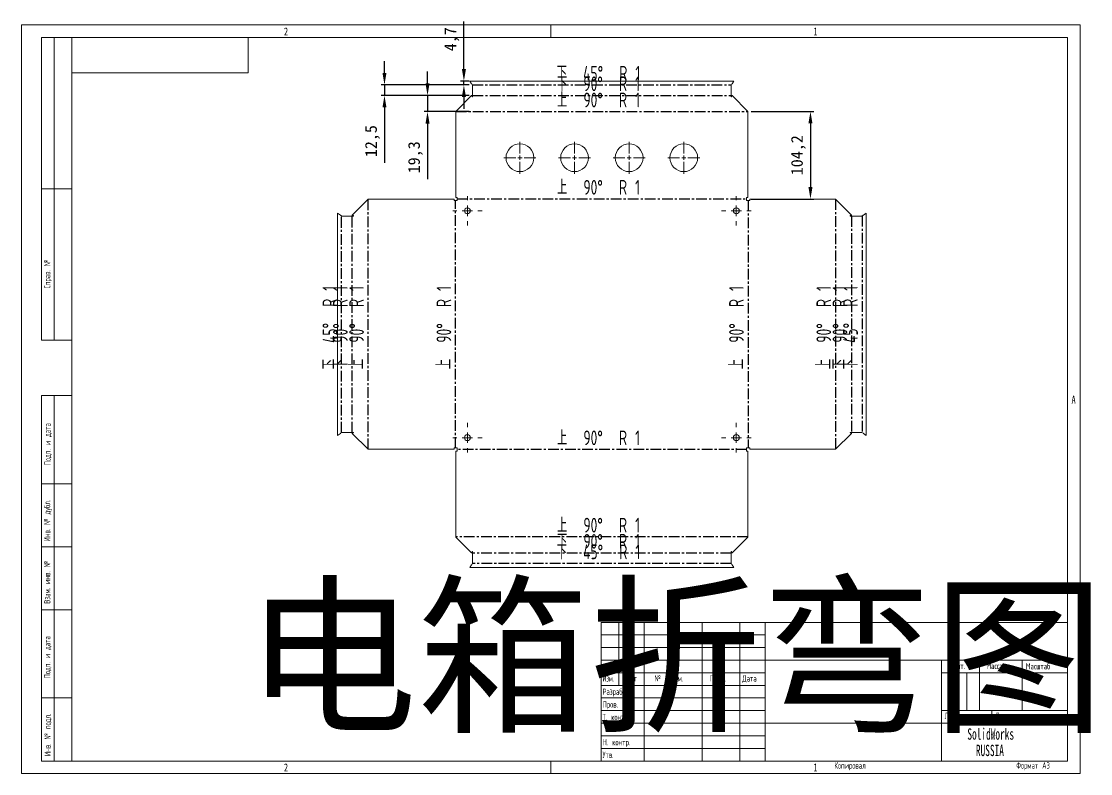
# Model space of a CAD drawing. Header units: millimetres. Extents: x -1377 to 5126, y -216 to 2532.
# Drawn here: x -1072 to 200, y 1637 to 2532 of the extents above; entities that cross this region are included whole.
import ezdxf

# ---------------------------------------------------------------- set-up
doc = ezdxf.new("R2010")
doc.units = ezdxf.units.MM
doc.header["$PDSIZE"] = -1
doc.linetypes.add('CENTERX2', pattern=[20.32, 12.7, -2.54, 2.54, -2.54])
doc.layers.add('bz', color=3, linetype='Continuous')
doc.layers.add('ОСЕВЫЕ', color=7, linetype='Continuous')
doc.styles.add('SLDTEXTSTYLE0', font='TXT', dxfattribs={"width": 0.605, "bigfont": 'bigfont'})
doc.styles.add('SLDTEXTSTYLE1', font='TXT', dxfattribs={"width": 0.55152, "bigfont": 'bigfont'})
doc.styles.add('SLDTEXTSTYLE2', font='TXT', dxfattribs={"width": 0.605})
doc.styles.add('SLDTEXTSTYLE3', font='TXT', dxfattribs={"width": 0.75})
doc.styles.add('SLDTEXTSTYLE4', font='TXT', dxfattribs={"width": 0.636364, "bigfont": 'bigfont'})
doc.styles.add('宋体', font='FSGB2312.ttf', dxfattribs={"height": 100})
doc.dimstyles.new('自用', dxfattribs={"dimscale": 4, "dimtxt": 3.5, "dimasz": 3.556, "dimexe": 1, "dimexo": 1, "dimgap": 1.524, "dimtad": 1, "dimdec": 1, "dimzin": 0, "dimtxsty": 'Standard', "dimcen": 2.5, "dimazin": 0, "dimtfac": 1, "dimtdec": 1, "dimtmove": 0, "dimatfit": 3, "dimfxl": 0, "dimtzin": 0, "dimarcsym": 0})

# ---------------------------------------------------------------- blocks, each defined once
blk = doc.blocks.new('SW_NOTE_0')
at = {"color": 0, "linetype": 'Continuous', "lineweight": 0, "char_height": 4.5, "attachment_point": 1, "style": 'SLDTEXTSTYLE2'}
for s, insert in [('SolidWorks', (0, 5.8)), ('RUSSIA', (3.38, -0.7))]:
    blk.add_mtext(s, dxfattribs=dict(at, insert=insert))
blk = doc.blocks.new('SW_CENTERMARKSYMBOL_0')
at = {"color": 0, "linetype": 'Continuous', "lineweight": 0}
for p, q in [((0, 2.5), (0, 3.5)), ((-2.5, 0), (-3.5, 0)), ((0, 0), (-1.25, 0)), ((0, 0), (0, 1.25)), ((0, 0), (0, -1.25)), ((0, 0), (1.25, 0)), ((2.5, 0), (3.5, 0)), ((0, -2.5), (0, -3.5))]:
    blk.add_line(p, q, dxfattribs=at)
blk = doc.blocks.new('SW_CENTERMARKSYMBOL_1')
at = {"color": 0, "linetype": 'Continuous', "lineweight": 0}
for p, q in [((0, 2.5), (0, 3.5)), ((-2.5, 0), (-3.5, 0)), ((0, 0), (-1.25, 0)), ((0, 0), (0, 1.25)), ((0, 0), (0, -1.25)), ((0, 0), (1.25, 0)), ((2.5, 0), (3.5, 0)), ((0, -2.5), (0, -3.5))]:
    blk.add_line(p, q, dxfattribs=at)
blk = doc.blocks.new('SW_CENTERMARKSYMBOL_2')
at = {"color": 0, "linetype": 'Continuous', "lineweight": 0}
for p, q in [((0, 2.5), (0, 3.5)), ((-2.5, 0), (-3.5, 0)), ((0, 0), (-1.25, 0)), ((0, 0), (0, 1.25)), ((0, 0), (0, -1.25)), ((0, 0), (1.25, 0)), ((2.5, 0), (3.5, 0)), ((0, -2.5), (0, -3.5))]:
    blk.add_line(p, q, dxfattribs=at)
blk = doc.blocks.new('SW_CENTERMARKSYMBOL_3')
at = {"color": 0, "linetype": 'Continuous', "lineweight": 0}
for p, q in [((0, 2.5), (0, 3.5)), ((-2.5, 0), (-3.5, 0)), ((0, 0), (-1.25, 0)), ((0, 0), (0, 1.25)), ((0, 0), (0, -1.25)), ((0, 0), (1.25, 0)), ((2.5, 0), (3.5, 0)), ((0, -2.5), (0, -3.5))]:
    blk.add_line(p, q, dxfattribs=at)
blk = doc.blocks.new('SW_CENTERMARKSYMBOL_4')
at = {"color": 0, "linetype": 'Continuous', "lineweight": 0}
for p, q in [((0, 1), (0, 3.8)), ((-1, 0), (-3.8, 0)), ((0, 0), (-0.5, 0)), ((0, 0), (0, 0.5)), ((0, 0), (0, -0.5)), ((0, 0), (0.5, 0)), ((1, 0), (3.8, 0)), ((0, -1), (0, -3.8))]:
    blk.add_line(p, q, dxfattribs=at)
blk = doc.blocks.new('SW_CENTERMARKSYMBOL_5')
at = {"color": 0, "linetype": 'Continuous', "lineweight": 0}
for p, q in [((0, 1), (0, 3.8)), ((-1, 0), (-3.8, 0)), ((0, 0), (-0.5, 0)), ((0, 0), (0, 0.5)), ((0, 0), (0, -0.5)), ((0, 0), (0.5, 0)), ((1, 0), (3.8, 0)), ((0, -1), (0, -3.8))]:
    blk.add_line(p, q, dxfattribs=at)
blk = doc.blocks.new('SW_CENTERMARKSYMBOL_6')
at = {"color": 0, "linetype": 'Continuous', "lineweight": 0}
for p, q in [((0, 1), (0, 3.8)), ((-1, 0), (-3.8, 0)), ((0, 0), (-0.5, 0)), ((0, 0), (0, 0.5)), ((0, 0), (0, -0.5)), ((0, 0), (0.5, 0)), ((1, 0), (3.8, 0)), ((0, -1), (0, -3.8))]:
    blk.add_line(p, q, dxfattribs=at)
blk = doc.blocks.new('SW_CENTERMARKSYMBOL_7')
at = {"color": 0, "linetype": 'Continuous', "lineweight": 0}
for p, q in [((0, 1), (0, 3.8)), ((-1, 0), (-3.8, 0)), ((0, 0), (-0.5, 0)), ((0, 0), (0, 0.5)), ((0, 0), (0, -0.5)), ((0, 0), (0.5, 0)), ((1, 0), (3.8, 0)), ((0, -1), (0, -3.8))]:
    blk.add_line(p, q, dxfattribs=at)
blk = doc.blocks.new('*D112')
at = {"layer": 'bz', "color": 0, "lineweight": -2, "transparency": 16777216}
for p, q in [((-545.6, 2475.6), (-545.6, 2532.4)), ((-539.4, 2461.4), (-549.6, 2461.4)), ((-539.4, 2456.7), (-549.6, 2456.7)), ((-545.6, 2456.7), (-545.6, 2461.4)), ((-545.6, 2442.5), (-545.6, 2428.3))]:
    blk.add_line(p, q, dxfattribs=at)
at = {"layer": 'bz', "color": 0, "transparency": 16777216}
for points in [[(-548, 2475.6), (-543.2, 2475.6), (-545.6, 2461.4)], [(-548, 2442.5), (-543.2, 2442.5), (-545.6, 2456.7)]]:
    blk.add_solid(points, dxfattribs=at)
at = {"layer": 'Defpoints', "color": 0, "transparency": 16777216}
for p in [(-545.6, 2461.4), (-535.4, 2461.4), (-535.4, 2456.7)]:
    blk.add_point(p, dxfattribs=at)
at = {"layer": 'bz', "color": 0, "transparency": 16777216, "insert": (-559.9, 2511.1), "char_height": 14, "attachment_point": 5, "rotation": 90}
blk.add_mtext('4,7', dxfattribs=at)
blk = doc.blocks.new('*D113')
at = {"layer": 'bz', "color": 0, "lineweight": -2, "transparency": 16777216}
for p, q in [((-640.1, 2471), (-640.1, 2485.2)), ((-539.4, 2456.7), (-644.1, 2456.7)), ((-640.1, 2456.7), (-640.1, 2444.3)), ((-539.4, 2444.3), (-644.1, 2444.3)), ((-640.1, 2430), (-640.1, 2364))]:
    blk.add_line(p, q, dxfattribs=at)
at = {"layer": 'bz', "color": 0, "transparency": 16777216}
for points in [[(-642.5, 2471), (-637.8, 2471), (-640.1, 2456.7)], [(-642.5, 2430), (-637.8, 2430), (-640.1, 2444.3)]]:
    blk.add_solid(points, dxfattribs=at)
at = {"layer": 'Defpoints', "color": 0, "transparency": 16777216}
for p in [(-535.4, 2456.7), (-640.1, 2444.3), (-535.4, 2444.3)]:
    blk.add_point(p, dxfattribs=at)
at = {"layer": 'bz', "color": 0, "transparency": 16777216, "insert": (-654.4, 2389.9), "char_height": 14, "attachment_point": 5, "rotation": 90}
blk.add_mtext('12,5', dxfattribs=at)
blk = doc.blocks.new('*D114')
at = {"layer": 'bz', "color": 0, "lineweight": -2, "transparency": 16777216}
for p, q in [((-588.9, 2458.5), (-588.9, 2472.7)), ((-539.2, 2444.3), (-592.9, 2444.3)), ((-588.9, 2444.3), (-588.9, 2425)), ((-539.2, 2425), (-592.9, 2425)), ((-588.9, 2410.7), (-588.9, 2344.7))]:
    blk.add_line(p, q, dxfattribs=at)
at = {"layer": 'bz', "color": 0, "transparency": 16777216}
for points in [[(-591.3, 2458.5), (-586.5, 2458.5), (-588.9, 2444.3)], [(-591.3, 2410.7), (-586.5, 2410.7), (-588.9, 2425)]]:
    blk.add_solid(points, dxfattribs=at)
at = {"layer": 'Defpoints', "color": 0, "transparency": 16777216}
for p in [(-535.2, 2444.3), (-588.9, 2425), (-535.2, 2425)]:
    blk.add_point(p, dxfattribs=at)
at = {"layer": 'bz', "color": 0, "transparency": 16777216, "insert": (-603.2, 2370.6), "char_height": 14, "attachment_point": 5, "rotation": 90}
blk.add_mtext('19,3', dxfattribs=at)
blk = doc.blocks.new('*D115')
at = {"layer": 'bz', "color": 0, "lineweight": -2, "transparency": 16777216}
for p, q in [((-203.7, 2425.2), (-129.2, 2425.2)), ((-133.2, 2411), (-133.2, 2335.3)), ((-203.7, 2321), (-129.2, 2321))]:
    blk.add_line(p, q, dxfattribs=at)
at = {"layer": 'bz', "color": 0, "transparency": 16777216}
for points in [[(-135.6, 2411), (-130.8, 2411), (-133.2, 2425.2)], [(-135.6, 2335.3), (-130.8, 2335.3), (-133.2, 2321)]]:
    blk.add_solid(points, dxfattribs=at)
at = {"layer": 'Defpoints', "color": 0, "transparency": 16777216}
for p in [(-207.7, 2425.2), (-207.7, 2321), (-133.2, 2321)]:
    blk.add_point(p, dxfattribs=at)
at = {"layer": 'bz', "color": 0, "transparency": 16777216, "insert": (-147.5, 2373.1), "char_height": 14, "attachment_point": 5, "rotation": 90}
blk.add_mtext('104,2', dxfattribs=at)

msp = doc.modelspace()

# ---------------------------------------------------------------- linework, layer by layer
at = {"color": 7, "linetype": 'Continuous', "lineweight": 15}
for p, q in [((-1048.19, 2153.21), (-1048.19, 2513.21)), ((-1012.19, 2513.21), (-1048.19, 2513.21)), ((-1048.19, 2153.21), (-1048.19, 2513.21)), ((-1033.19, 2153.21), (-1033.19, 2513.21)), ((-1033.19, 2153.21), (-1033.19, 2513.21)), ((-1012.19, 2513.21), (-1012.19, 1652.21)), ((172.81, 2513.21), (-1012.19, 2513.21)), ((-1012.19, 2513.21), (-1012.19, 1652.21)), ((-802.19, 2471.21), (-802.19, 2513.21)), ((172.81, 1652.21), (172.81, 2513.21)), ((-1012.19, 2471.21), (-802.19, 2471.21)), ((-536.38, 2458.16), (-538.68, 2461.42)), ((-224.22, 2461.42), (-538.68, 2461.42)), ((-536.38, 2458.16), (-536.08, 2458.16)), ((-536.08, 2458.16), (-536.28, 2458.02)), ((-535.18, 2456.46), (-536.28, 2458.02)), ((-535.18, 2442.42), (-535.18, 2456.46)), ((-226.62, 2458.02), (-227.72, 2456.46)), ((-227.72, 2456.46), (-227.72, 2442.42)), ((-226.81, 2458.16), (-226.52, 2458.16)), ((-226.62, 2458.02), (-226.81, 2458.16)), ((-224.22, 2461.42), (-226.52, 2458.16)), ((-536.39, 2444.01), (-555.18, 2425.22)), ((-536.39, 2444.01), (-536.38, 2444.01)), ((-535.78, 2444.02), (-536.38, 2444.02)), ((-536.38, 2444.01), (-536.38, 2444.02)), ((-535.78, 2442.42), (-535.78, 2444.02)), ((-227.12, 2444.02), (-227.12, 2442.42)), ((-226.52, 2444.02), (-227.12, 2444.02)), ((-226.52, 2444.01), (-226.52, 2444.02)), ((-226.51, 2444.01), (-226.52, 2444.01)), ((-207.72, 2425.22), (-226.51, 2444.01)), ((-535.18, 2442.42), (-535.78, 2442.42)), ((-227.12, 2442.42), (-227.72, 2442.42)), ((-555.18, 2425.22), (-555.18, 2322.9)), ((-207.72, 2322.9), (-207.72, 2425.22)), ((-1048.19, 2333.21), (-1012.19, 2333.21)), ((-1012.19, 2333.21), (-1048.19, 2333.21)), ((-659.68, 2320.72), (-678.47, 2301.93)), ((-557.36, 2320.72), (-659.68, 2320.72)), ((-557.36, 2320.72), (-557.36, 2319.19)), ((-557.36, 2319.19), (-553.65, 2319.19)), ((-553.65, 2322.9), (-555.18, 2322.9)), ((-553.65, 2319.19), (-553.65, 2322.9)), ((-207.72, 2322.9), (-209.25, 2322.9)), ((-209.25, 2322.9), (-209.25, 2319.19)), ((-209.25, 2319.19), (-205.54, 2319.19)), ((-205.54, 2319.19), (-205.54, 2320.72)), ((-103.22, 2320.72), (-205.54, 2320.72)), ((-84.43, 2301.93), (-103.22, 2320.72)), ((-695.87, 2304.22), (-695.87, 2039.76)), ((-695.87, 2304.22), (-692.62, 2301.92)), ((-70.28, 2301.92), (-67.02, 2304.22)), ((-67.02, 2039.76), (-67.02, 2304.22)), ((-692.62, 2301.63), (-692.62, 2301.92)), ((-692.48, 2301.82), (-692.62, 2301.63)), ((-692.48, 2301.82), (-690.92, 2300.72)), ((-690.92, 2300.72), (-676.88, 2300.72)), ((-678.48, 2301.92), (-678.48, 2301.32)), ((-678.47, 2301.92), (-678.48, 2301.92)), ((-678.48, 2301.32), (-676.88, 2301.32)), ((-678.47, 2301.93), (-678.47, 2301.92)), ((-676.88, 2301.32), (-676.88, 2300.72)), ((-86.02, 2301.32), (-84.42, 2301.32)), ((-86.02, 2300.72), (-86.02, 2301.32)), ((-86.02, 2300.72), (-71.98, 2300.72)), ((-84.43, 2301.93), (-84.43, 2301.92)), ((-84.43, 2301.92), (-84.42, 2301.92)), ((-84.42, 2301.32), (-84.42, 2301.92)), ((-71.98, 2300.72), (-70.42, 2301.82)), ((-70.28, 2301.63), (-70.42, 2301.82)), ((-70.28, 2301.92), (-70.28, 2301.63)), ((-1048.19, 2153.21), (-1012.19, 2153.21)), ((-1048.19, 1652.21), (-1048.19, 2087.21)), ((-1048.19, 2087.21), (-1012.19, 2087.21)), ((-1033.19, 1652.21), (-1033.19, 2087.21)), ((-695.87, 2039.76), (-692.62, 2042.06)), ((-692.62, 2042.36), (-692.48, 2042.16)), ((-692.62, 2042.06), (-692.62, 2042.36)), ((-690.92, 2043.26), (-692.48, 2042.16)), ((-676.88, 2043.26), (-690.92, 2043.26)), ((-678.48, 2042.66), (-678.48, 2042.06)), ((-676.88, 2042.66), (-678.48, 2042.66)), ((-678.47, 2042.06), (-678.48, 2042.06)), ((-678.47, 2042.05), (-678.47, 2042.06)), ((-659.68, 2023.26), (-678.47, 2042.05)), ((-676.88, 2043.26), (-676.88, 2042.66)), ((-103.22, 2023.26), (-84.43, 2042.05)), ((-71.98, 2043.26), (-86.02, 2043.26)), ((-86.02, 2042.66), (-86.02, 2043.26)), ((-84.42, 2042.66), (-86.02, 2042.66)), ((-84.43, 2042.06), (-84.42, 2042.06)), ((-84.43, 2042.05), (-84.43, 2042.06)), ((-84.42, 2042.06), (-84.42, 2042.66)), ((-70.42, 2042.16), (-71.98, 2043.26)), ((-70.42, 2042.16), (-70.28, 2042.36)), ((-70.28, 2042.36), (-70.28, 2042.06)), ((-67.02, 2039.76), (-70.28, 2042.06)), ((-659.68, 2023.26), (-557.36, 2023.26)), ((-553.65, 2024.79), (-557.36, 2024.79)), ((-557.36, 2024.79), (-557.36, 2023.26)), ((-553.65, 2021.08), (-553.65, 2024.79)), ((-205.54, 2024.79), (-209.25, 2024.79)), ((-209.25, 2024.79), (-209.25, 2021.08)), ((-205.54, 2023.26), (-205.54, 2024.79)), ((-205.54, 2023.26), (-103.22, 2023.26)), ((-555.18, 2021.08), (-555.18, 1918.76)), ((-555.18, 2021.08), (-553.65, 2021.08)), ((-209.25, 2021.08), (-207.72, 2021.08)), ((-207.72, 1918.76), (-207.72, 2021.08)), ((-1012.19, 1982.21), (-1048.19, 1982.21)), ((-536.39, 1899.97), (-555.18, 1918.76)), ((-226.51, 1899.97), (-207.72, 1918.76)), ((-1012.19, 1907.21), (-1048.19, 1907.21)), ((-536.39, 1899.97), (-536.38, 1899.97)), ((-536.38, 1899.97), (-536.38, 1899.96)), ((-536.38, 1899.96), (-535.78, 1899.96)), ((-535.78, 1901.56), (-535.18, 1901.56)), ((-535.78, 1899.96), (-535.78, 1901.56)), ((-535.18, 1887.52), (-535.18, 1901.56)), ((-227.72, 1901.56), (-227.12, 1901.56)), ((-227.72, 1901.56), (-227.72, 1887.52)), ((-227.12, 1901.56), (-227.12, 1899.96)), ((-227.12, 1899.96), (-226.52, 1899.96)), ((-226.51, 1899.97), (-226.52, 1899.97)), ((-226.52, 1899.97), (-226.52, 1899.96)), ((-536.38, 1885.82), (-538.68, 1882.57)), ((-536.08, 1885.82), (-536.38, 1885.82)), ((-536.28, 1885.96), (-535.18, 1887.52)), ((-536.28, 1885.96), (-536.08, 1885.82)), ((-227.72, 1887.52), (-226.62, 1885.96)), ((-226.81, 1885.82), (-226.62, 1885.96)), ((-226.52, 1885.82), (-226.81, 1885.82)), ((-226.52, 1885.82), (-224.22, 1882.57)), ((-538.68, 1882.57), (-224.22, 1882.57)), ((-1012.19, 1832.21), (-1048.19, 1832.21)), ((-382.19, 1817.21), (172.81, 1817.21)), ((-382.19, 1817.21), (-382.19, 1652.21)), ((-361.19, 1742.21), (-361.19, 1817.21)), ((-331.19, 1817.21), (-331.19, 1652.21)), ((-262.19, 1817.21), (-262.19, 1652.21)), ((-217.19, 1817.21), (-217.19, 1652.21)), ((-187.19, 1817.21), (-187.19, 1652.21)), ((-187.19, 1772.21), (172.81, 1772.21)), ((22.81, 1772.21), (22.81, 1652.21)), ((67.81, 1772.21), (67.81, 1712.21)), ((118.81, 1772.21), (118.81, 1712.21)), ((-382.19, 1757.21), (-187.19, 1757.21)), ((22.81, 1757.21), (172.81, 1757.21)), ((-382.19, 1742.21), (-187.19, 1742.21)), ((-1048.19, 1727.21), (-1012.19, 1727.21)), ((22.81, 1712.21), (172.81, 1712.21)), ((82.81, 1712.21), (82.81, 1697.21)), ((-187.19, 1697.21), (172.81, 1697.21)), ((-1048.19, 1652.21), (-1012.19, 1652.21)), ((-1012.19, 1652.21), (172.81, 1652.21))]:
    msp.add_line(p, q, dxfattribs=at)
at = {"color": 7, "linetype": 'CENTERX2'}
for p, q in [((-535.38, 2456.74), (-227.52, 2456.74)), ((-535.18, 2444.27), (-227.72, 2444.27)), ((-555.18, 2424.96), (-207.72, 2424.96)), ((-659.42, 2023.26), (-659.42, 2320.72)), ((-555.51, 2024.79), (-555.51, 2319.19)), ((-553.65, 2321.05), (-209.25, 2321.05)), ((-207.39, 2319.19), (-207.39, 2024.79)), ((-103.48, 2320.72), (-103.48, 2023.26)), ((-691.2, 2043.06), (-691.2, 2300.92)), ((-678.73, 2043.26), (-678.73, 2300.72)), ((-84.17, 2300.72), (-84.17, 2043.26)), ((-71.69, 2300.92), (-71.69, 2043.06)), ((-209.25, 2022.93), (-553.65, 2022.93)), ((-207.72, 1919.02), (-555.18, 1919.02)), ((-227.72, 1899.71), (-535.18, 1899.71)), ((-227.52, 1887.24), (-535.38, 1887.24))]:
    msp.add_line(p, q, dxfattribs=at)
at = {"color": 7, "linetype": 'Continuous', "lineweight": 0}
for p, q in [((-382.19, 1802.21), (-187.19, 1802.21)), ((-382.19, 1787.21), (-187.19, 1787.21)), ((-382.19, 1772.21), (-187.19, 1772.21)), ((37.81, 1757.21), (37.81, 1712.21)), ((52.81, 1757.21), (52.81, 1712.21)), ((-382.19, 1727.21), (-187.19, 1727.21)), ((-382.19, 1712.21), (-187.19, 1712.21)), ((-382.19, 1697.21), (-187.19, 1697.21)), ((-382.19, 1682.21), (-187.19, 1682.21)), ((-382.19, 1667.21), (-187.19, 1667.21))]:
    msp.add_line(p, q, dxfattribs=at)
at = {"color": 7, "linetype": 'Continuous', "lineweight": 15}
for centre, radius in [((-478.95, 2370.1), 16.5), ((-413.95, 2370.1), 16.5), ((-348.95, 2370.1), 16.5), ((-283.95, 2370.1), 16.5), ((-541.45, 2306.99), 3.5), ((-221.45, 2306.99), 3.5), ((-541.45, 2036.99), 3.5), ((-221.45, 2036.99), 3.5)]:
    msp.add_circle(centre, radius, dxfattribs=at)
at = {"layer": 'ОСЕВЫЕ', "lineweight": 0}
for p, q in [((-1072.19, 2528.21), (187.81, 2528.21)), ((-1072.19, 2528.21), (-1072.19, 1637.21)), ((187.81, 2528.21), (187.81, 1637.21)), ((-1072.19, 1637.21), (187.81, 1637.21))]:
    msp.add_line(p, q, dxfattribs=at)
at = {"layer": 'ОСЕВЫЕ', "lineweight": 15}
for p, q in [((-442.19, 2528.21), (-442.19, 2513.21)), ((-442.19, 1652.21), (-442.19, 1637.21))]:
    msp.add_line(p, q, dxfattribs=at)

# ---------------------------------------------------------------- block references
at = {"color": 7, "linetype": 'Continuous', "lineweight": 0}
for name, p, xscale, yscale, zscale in [('SW_CENTERMARKSYMBOL_6', (-478.95, 2370.1), 5, 5, 5), ('SW_CENTERMARKSYMBOL_5', (-413.95, 2370.1), 5, 5, 5), ('SW_CENTERMARKSYMBOL_4', (-348.95, 2370.1), 5, 5, 5), ('SW_CENTERMARKSYMBOL_7', (-283.95, 2370.1), 5, 5, 5), ('SW_CENTERMARKSYMBOL_3', (-541.45, 2306.99), 5, 5, 5), ('SW_CENTERMARKSYMBOL_0', (-221.45, 2306.99), 5, 5, 5), ('SW_CENTERMARKSYMBOL_2', (-541.45, 2036.99), 5, 5, 5), ('SW_CENTERMARKSYMBOL_1', (-221.45, 2036.99), 5, 5, 5), ('SW_NOTE_0', (53.52, 1673.68), 3, 3, 3)]:
    msp.add_blockref(name, p, dxfattribs=dict(at, xscale=xscale, yscale=yscale, zscale=zscale))

# ---------------------------------------------------------------- texts
for s, insert, char_height, attachment_point, style in [('2', (-757.28, 2525.12), 9.52, 2, 'SLDTEXTSTYLE3'), ('1', (-127.28, 2525.12), 9.52, 2, 'SLDTEXTSTYLE3'), ('\\M+189BA  45\\M+1818B  R 1', (-385.42, 2479.38), 17.5, 2, 'SLDTEXTSTYLE4'), ('\\M+189BA  90\\M+1818B  R 1', (-385.42, 2466.91), 17.5, 2, 'SLDTEXTSTYLE4'), ('\\M+18FE3  90\\M+1818B  R 1', (-385.42, 2447.59), 17.5, 2, 'SLDTEXTSTYLE4'), ('\\M+18FE3  90\\M+1818B  R 1', (-385.42, 2343.68), 17.5, 2, 'SLDTEXTSTYLE4'), ('A', (179.93, 2087.12), 9.52, 2, 'SLDTEXTSTYLE3'), ('\\M+18FE3  90\\M+1818B  R 1', (-385.42, 2045.57), 17.5, 2, 'SLDTEXTSTYLE4'), ('\\M+18FE3  90\\M+1818B  R 1', (-385.42, 1941.65), 17.5, 2, 'SLDTEXTSTYLE4'), ('\\M+189BA  90\\M+1818B  R 1', (-385.42, 1922.34), 17.5, 2, 'SLDTEXTSTYLE4'), ('\\M+189BA  45\\M+1818B  R 1', (-385.42, 1909.87), 17.5, 2, 'SLDTEXTSTYLE4'), ('\\M+1844C\\M+18479\\M+18484.', (34.85, 1769.09), 7.5, 1, 'SLDTEXTSTYLE0'), ('\\M+1844D\\M+18470\\M+18483\\M+18483\\M+18470', (76.1, 1769.09), 7.5, 1, 'SLDTEXTSTYLE0'), ('\\M+1844D\\M+18470\\M+18483\\M+1848A\\M+18484\\M+18470\\M+18471', (123.09, 1768.8), 7.5, 1, 'SLDTEXTSTYLE0'), ('\\M+18449\\M+18478\\M+1847D.', (-380.57, 1754.21), 7.5, 1, 'SLDTEXTSTYLE1'), ('\\M+1844C\\M+18479\\M+18483\\M+18484', (-357.03, 1754.38), 7.5, 1, 'SLDTEXTSTYLE0'), ('\\M+18782 \\M+18474\\M+18480\\M+1847B\\M+18485\\M+1847D.', (-318.82, 1754.3), 7.5, 1, 'SLDTEXTSTYLE0'), ('\\M+18450\\M+18480\\M+18474\\M+18481.', (-253.07, 1754.29), 7.5, 1, 'SLDTEXTSTYLE0'), ('\\M+18444\\M+18470\\M+18484\\M+18470', (-214.27, 1754.31), 7.5, 1, 'SLDTEXTSTYLE0'), ('\\M+18451\\M+18470\\M+18478\\M+18482\\M+18470\\M+18471.', (-380.64, 1738.39), 7.5, 1, 'SLDTEXTSTYLE0'), ('\\M+18450\\M+18482\\M+18480\\M+18472.', (-380.52, 1723.32), 7.5, 1, 'SLDTEXTSTYLE0'), ('\\M+18453. \\M+1847B\\M+18480\\M+1847E\\M+18484\\M+18482.', (-380.68, 1708.31), 7.5, 1, 'SLDTEXTSTYLE0'), ('\\M+1844C\\M+18479\\M+18483\\M+18484', (26.52, 1709.68), 7.5, 1, 'SLDTEXTSTYLE0'), ('\\M+1844C\\M+18479\\M+18483\\M+18484\\M+18480\\M+18472', (86.71, 1709.82), 7.5, 1, 'SLDTEXTSTYLE0'), ('\\M+1844E. \\M+1847B\\M+18480\\M+1847E\\M+18484\\M+18482.', (-380.49, 1678.36), 7.5, 1, 'SLDTEXTSTYLE0'), ('\\M+18454\\M+18484\\M+18472.', (-380.54, 1663.31), 7.5, 1, 'SLDTEXTSTYLE0'), ('2', (-757.28, 1649.29), 9.52, 2, 'SLDTEXTSTYLE3'), ('1', (-127.28, 1649.29), 9.52, 2, 'SLDTEXTSTYLE3'), ('\\M+1844B\\M+18480\\M+18481\\M+18479\\M+18482\\M+18480\\M+18472\\M+18470\\M+1847C', (-104.81, 1650.61), 7.5, 1, 'SLDTEXTSTYLE0'), ('\\M+18455\\M+18480\\M+18482\\M+1847D\\M+18470\\M+18484 \\M+184403', (111.72, 1650.66), 7.5, 1, 'SLDTEXTSTYLE0')]:
    msp.add_mtext(s, dxfattribs=dict(at, insert=insert, char_height=char_height, attachment_point=attachment_point, style=style))
at = {"color": 7, "linetype": 'Continuous', "lineweight": 0, "rotation": 90}
for s, insert, char_height, attachment_point, style in [('\\M+18452\\M+18481\\M+18482\\M+18470\\M+18472. \\M+18782', (-1045.18, 2214.57), 7.5, 1, 'SLDTEXTSTYLE0'), ('\\M+189BA  45\\M+1818B  R 1', (-713.83, 2168.02), 17.5, 2, 'SLDTEXTSTYLE4'), ('\\M+189BA  90\\M+1818B  R 1', (-701.36, 2168.02), 17.5, 2, 'SLDTEXTSTYLE4'), ('\\M+18FE3  90\\M+1818B  R 1', (-682.05, 2168.02), 17.5, 2, 'SLDTEXTSTYLE4'), ('\\M+18FE3  90\\M+1818B  R 1', (-578.14, 2168.02), 17.5, 2, 'SLDTEXTSTYLE4'), ('\\M+18FE3  90\\M+1818B  R 1', (-230.02, 2168.02), 17.5, 2, 'SLDTEXTSTYLE4'), ('\\M+18FE3  90\\M+1818B  R 1', (-126.11, 2168.02), 17.5, 2, 'SLDTEXTSTYLE4'), ('\\M+189BA  90\\M+1818B  R 1', (-106.8, 2168.02), 17.5, 2, 'SLDTEXTSTYLE4'), ('\\M+189BA  45\\M+1818B  R 1', (-94.33, 2168.02), 17.5, 2, 'SLDTEXTSTYLE4'), ('\\M+18450\\M+18480\\M+18474\\M+18481. \\M+18479 \\M+18474\\M+18470\\M+18484\\M+18470', (-1044.76, 2004.12), 7.5, 1, 'SLDTEXTSTYLE0'), ('\\M+18449\\M+1847E\\M+18472. \\M+18782 \\M+18474\\M+18485\\M+18471\\M+1847C.', (-1045.34, 1913.57), 7.5, 1, 'SLDTEXTSTYLE0'), ('\\M+18442\\M+18478\\M+18470\\M+1847D. \\M+18479\\M+1847E\\M+18472. \\M+18782', (-1045.26, 1839.41), 7.5, 1, 'SLDTEXTSTYLE0'), ('\\M+18450\\M+18480\\M+18474\\M+18481. \\M+18479 \\M+18474\\M+18470\\M+18484\\M+18470', (-1045.23, 1750.58), 7.5, 1, 'SLDTEXTSTYLE0'), ('\\M+18449\\M+1847E\\M+18472. \\M+18782 \\M+18481\\M+18480\\M+18474\\M+1847C.', (-1044.72, 1658.1), 7.5, 1, 'SLDTEXTSTYLE0')]:
    msp.add_mtext(s, dxfattribs=dict(at, insert=insert, char_height=char_height, attachment_point=attachment_point, style=style))
at = {"layer": 'bz', "insert": (-805.84, 1852.04), "char_height": 150, "attachment_point": 1, "style": '宋体'}
msp.add_mtext_dynamic_manual_height_columns('电箱折弯图', width=2100.5316, gutter_width=75, heights=[0], dxfattribs=at)

# ---------------------------------------------------------------- dimensions: what is measured, and where the dimension line sits
at = {"layer": 'bz'}
for base, p1, p2, picture, middle in [((-545.6, 2461.42), (-535.38, 2456.74), (-535.38, 2461.42), '*D112', (-559.86, 2511.13)), ((-640.13, 2444.27), (-535.38, 2456.74), (-535.38, 2444.27), '*D113', (-654.39, 2389.9)), ((-588.92, 2424.96), (-535.18, 2444.27), (-535.18, 2424.96), '*D114', (-603.18, 2370.58)), ((-133.2, 2321.05), (-207.72, 2425.22), (-207.72, 2321.05), '*D115', (-147.46, 2373.13))]:
    dim = msp.add_linear_dim(base=base, p1=p1, p2=p2, angle=90, dimstyle='自用', dxfattribs=at)
    dim.commit()
    dim.dimension.update_dxf_attribs({"geometry": picture, "text_midpoint": middle})

doc.saveas('drawing.dxf')
